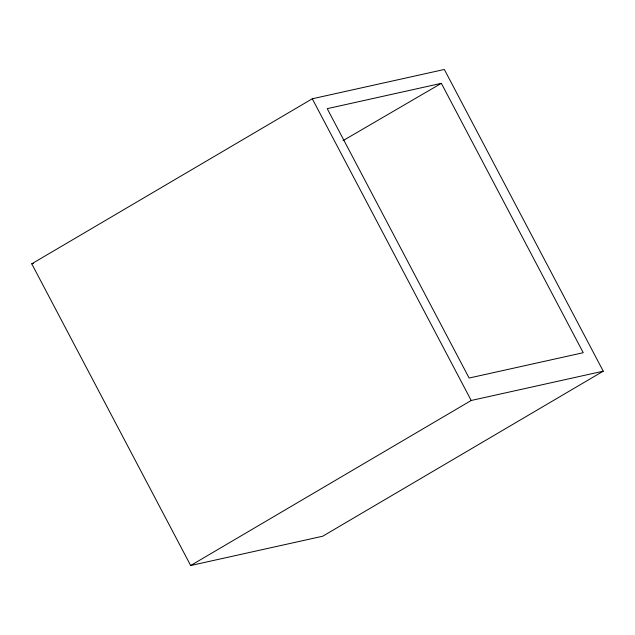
<?xml version="1.0" encoding="UTF-8"?>
<svg xmlns="http://www.w3.org/2000/svg" width="635" height="635" viewBox="0 0 635 635"><rect width="100%" height="100%" fill="white"/><g stroke="black" fill="none" stroke-linecap="round" stroke-linejoin="round"><path stroke-width="0.95" d="M31.75 263.819L312.293 98.774L444.333 69.477L603.25 371.181L322.707 536.226L190.667 565.523L31.75 263.819L33.584 263.414M190.667 565.523L471.218 400.479L603.25 371.181M342.979 140.66L441.349 83.336L583.24 352.711L469.122 378.039L327.231 108.664L441.349 83.336M312.293 98.774L471.218 400.479"/></g></svg>
